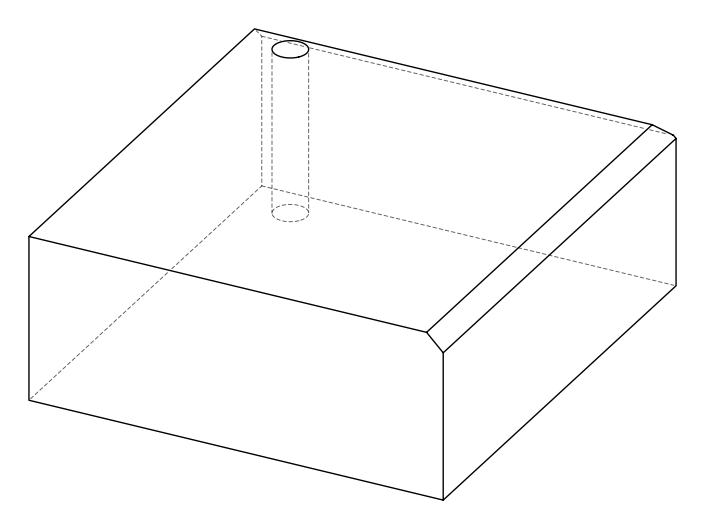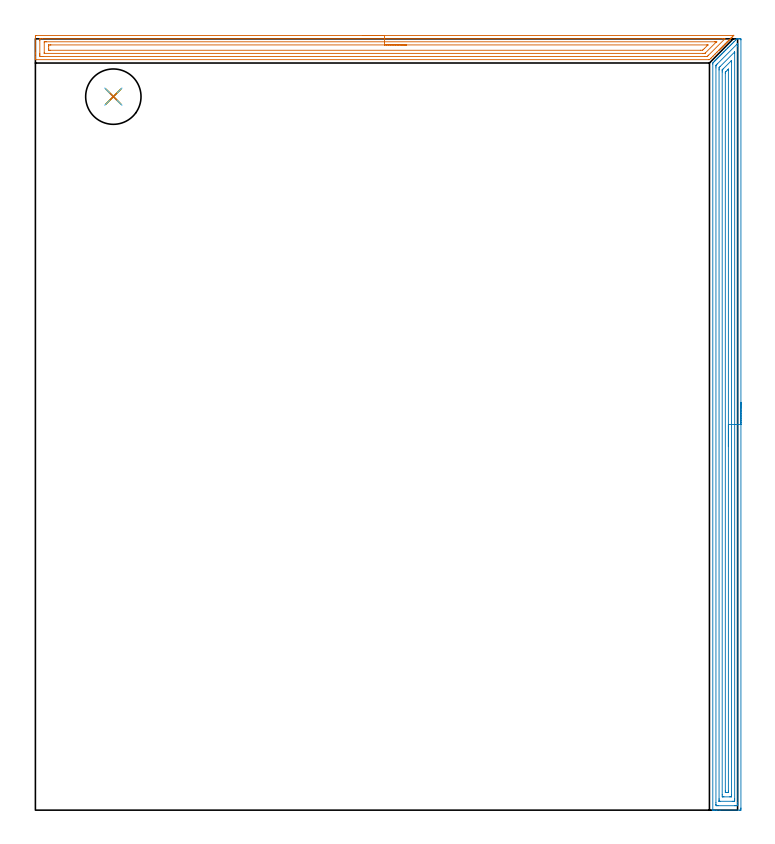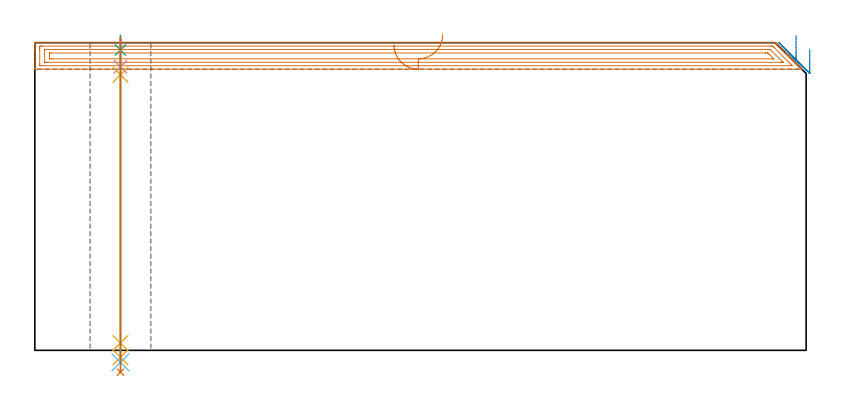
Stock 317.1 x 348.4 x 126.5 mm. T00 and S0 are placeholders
(PLAN: 7 operations, 5 tool changes, 25.9 min)
(1 AREA_MILL | FG_CHAMFER_SURFACE | UGT0205_001 | 10.19 min | 18843 mm3)
(2 AREA_MILL_1 | FG_CHAMFER_SURFACE_1 | UGT0205_001 | 13.98 min | 27547 mm3)
(3 SPOT_DRILL | STEP1HOLE | NXT0321_9005460120000 | 0.05 min | 182 mm3)
(4 DRILL_BLIND_HOLE_INTO_CENTER | STEP1HOLE | NXT0301_037 | 0.05 min | 240 mm3)
(5 GUN_DRILL_THROUGH_HOLE | STEP1HOLE | UGT0307_002 | 0.57 min | 3283 mm3)
(6 SPADE_DRILL_TO_ENLARGE_THROUGH_HOLE | STEP1HOLE | UGT0306_006 | 0.54 min | 20134 mm3)
(7 DRILL_TO_ENLARGE_THROUGH_HOLE | STEP1HOLE | UGT0301_059 | 0.55 min | 38211 mm3)
(TOOL UGT0205_001 | Chamfer Mill 20 x 3 x 45 deg. | D20 FL50 Z2)
(TOOL NXT0321_9005460120000 | NC Spot Drill, 142deg, 12mm, Carbide, Uncoated | D12 PA142 FL30 Z2)
(TOOL NXT0301_037 | Carbide Drill 6.6mm [860.1-0660-033A1-MM 2214] | D6.6 PA140 FL53 Z2)
(TOOL UGT0307_002 | Gun Drill 6 mm | D6 PA130 FL24 Z1)
(TOOL UGT0306_006 | Spade Drill 15.5mm | D15.5 PA132 FL10 Z2)
(TOOL UGT0301_059 | Twist Drill 25 mm | D25 PA118 FL160 Z2)
(OP 1 AREA_MILL)
G17 G21 G94 G90
T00 M6
G54
G17 G0 G90 X147.65 Y349.8 S1061 M3
G43 Z136.5 H0
Z125.6
G94 G1 X147.688 Z124.728 F250.
X147.802 Z123.864
X147.991 Z123.012
X148.253 Z122.18
X148.587 Z121.374
X148.99 Z120.6
X149.459 Z119.864
X149.99 Z119.172
X150.579 Z118.529
X151.222 Z117.94
X151.914 Z117.408
X152.65 Z116.94
X153.424 Z116.537
X154.23 Z116.203
X155.062 Z115.941
X155.914 Z115.752
X156.778 Z115.638
X157.65 Z115.6
X315.071
X315.291 Y349.797
X315.293 Y349.796 Z115.601
X315.291 Y349.79 Z115.607
X314.871 Y349.371 Z116.029
X314.742 Y349.24 Z116.157
X314.697 Y349.196 Z116.203
X314.49 Y348.989 Z116.41
X314.445 Y348.944 Z116.453
X314.399 Y348.899 Z116.5
X314.194 Y348.694 Z116.705
X314.149 Y348.648 Z116.749
X314.102 Y348.601 Z116.798
X313.899 Y348.398 Z117.001
X313.853 Y348.351 Z117.046
X313.804 Y348.304 Z117.095
X313.604 Y348.103 Z117.296
X313.556 Y348.055 Z117.342
X313.507 Y348.006 Z117.393
X313.308 Y347.808 Z117.591
X313.26 Y347.758 Z117.638
X313.209 Y347.709 Z117.69
X313.013 Y347.512 Z117.887
X312.963 Y347.462 Z117.935
X312.912 Y347.411 Z117.988
X312.718 Y347.217 Z118.182
X312.667 Y347.166 Z118.231
X312.614 Y347.114 Z118.285
X312.422 Y346.922 Z118.477
X312.371 Y346.869 Z118.528
X312.317 Y346.817 Z118.582
X312.127 Y346.626 Z118.773
X312.074 Y346.573 Z118.824
X312.02 Y346.519 Z118.88
X311.831 Y346.331 Z119.068
X311.778 Y346.277 Z119.12
X311.722 Y346.222 Z119.177
X311.536 Y346.036 Z119.363
X311.482 Y345.98 Z119.417
X311.425 Y345.924 Z119.475
X311.241 Y345.74 Z119.659
X311.185 Y345.684 Z119.713
X311.127 Y345.627 Z119.772
X310.945 Y345.445 Z119.954
X310.889 Y345.387 Z120.009
X310.83 Y345.329 Z120.07
X310.65 Y345.15 Z120.249
X310.592 Y345.091 Z120.306
X310.532 Y345.032 Z120.367
X310.355 Y344.854 Z120.545
X310.296 Y344.795 Z120.602
X310.235 Y344.735 Z120.664
X310.059 Y344.559 Z120.84
X310. Y344.498 Z120.898
X309.938 Y344.437 Z120.962
X309.764 Y344.263 Z121.136
X309.703 Y344.202 Z121.195
X309.64 Y344.14 Z121.259
X309.469 Y343.968 Z121.431
X309.407 Y343.905 Z121.491
X309.343 Y343.842 Z121.557
X309.173 Y343.673 Z121.726
X309.111 Y343.609 Z121.788
X309.045 Y343.545 Z121.854
X308.878 Y343.377 Z122.022
X308.814 Y343.313 Z122.084
X308.748 Y343.247 Z122.152
X308.582 Y343.082 Z122.317
X308.518 Y343.016 Z122.38
X307.831 Y342.331 Z123.069
X307.629 Y342.127 Z123.269
X306.951 Y341.451 Z123.949
X306.74 Y341.238 Z124.158
X306.071 Y340.571 Z124.829
X305.85 Y340.349 Z125.048
X305.191 Y339.691 Z125.708
X304.961 Y339.46 Z125.937
X304.492 Y338.992 Z126.406
X304.402 Y338.906 Z126.492
X303.989 Y338.9 Z126.5
X0.157
X0.01 Y338.903 Z126.488
X0.006 Y338.939 Z126.452
X0. Y339.295 Z126.105
Y339.722 Z125.678
Y340.349 Z125.046
Y341.551 Z123.846
Y342.127 Z123.267
Y349.24 Z116.157
X0.002 Y349.53 Z115.867
X0.01 Y349.792 Z115.606
X0.272 Y349.799 Z115.599
X157.65 Y349.8 Z115.6
Y348.386 Z117.014
X310.2
X311.094 Y348.384 Z117.016
X311.127 Y348.382 Z117.018
X311.389 Y348.351 Z117.049
X311.262 Y348.217 Z117.183
X311.127 Y348.077 Z117.323
X303.989 Y340.939 Z124.461
X303.691 Y340.645 Z124.755
X303.387 Y340.349 Z125.051
X303.128 Y340.317 Z125.083
X303.097 Y340.316 Z125.084
X302.239 Y340.314 Z125.086
X3.315
X2.422 Y340.315 Z125.085
X2.388 Y340.317 Z125.083
X2.01 Y340.349 Z125.051
X2.002 Y340.733 Z124.667
X2. Y341.238 Z124.162
Y341.625 Z123.775
Y347.462 Z117.938
X2.002 Y347.847 Z117.553
X2.01 Y348.351 Z117.049
X2.356 Y348.383 Z117.017
X2.388 Y348.385 Z117.015
X3.246 Y348.386 Z117.014
X157.65
Y346.972 Z118.428
X306.666 Y346.971 Z118.429
X307.159
X307.313 Y346.969 Z118.431
X307.558 Y346.965 Z118.435
Y346.962 Z118.438
Y346.959 Z118.441
X302.466 Y341.866 Z123.534
X302.377 Y341.779 Z123.621
X302.343 Y341.749 Z123.651
X302.324 Y341.735 Z123.665
X302.303 Y341.734 Z123.666
X302.204 Y341.731 Z123.669
X301.712 Y341.729 Z123.671
X301.312 Y341.728 Z123.672
X4.173 Y341.729 Z123.671
X4.039 Y341.73 Z123.67
X4.018 Y341.732 Z123.668
X4.013 Y341.734 Z123.666
X4.009 Y341.749 Z123.651
X4.003 Y341.84 Z123.56
X4.001 Y341.955 Z123.445
X4. Y342.127 Z123.273
X4.001 Y346.744 Z118.656
X4.007 Y346.917 Z118.483
X4.01 Y346.961 Z118.439
X4.025 Y346.965 Z118.435
X4.073 Y346.968 Z118.432
X4.173 Y346.97 Z118.43
X4.665 Y346.971 Z118.429
X5.065
X157.65 Y346.972 Z118.428
Y345.557 Z119.843
X303.224
X303.659 Y345.551 Z119.849
X303.686 Y345.55 Z119.85
X303.681 Y345.542 Z119.858
X303.649 Y345.503 Z119.897
X303.596 Y345.447 Z119.953
X302.057 Y343.905 Z121.495
X301.683 Y343.535 Z121.865
X301.312 Y343.17 Z122.23
X301.276 Y343.149 Z122.251
X301.248 Y343.147 Z122.253
X301.183 Y343.144 Z122.256
X300.42 Y343.143 Z122.257
X300.293
X6.723
X6.062 Y343.145 Z122.255
X6.025 Y343.147 Z122.253
X6.01 Y343.149 Z122.251
X6.008 Y343.168 Z122.232
X6.004 Y343.266 Z122.134
X6.001 Y343.465 Z121.935
X6. Y343.863 Z121.537
Y344.795 Z120.605
X6.002 Y345.218 Z120.182
X6.005 Y345.429 Z119.971
X6.01 Y345.534 Z119.866
X6.014 Y345.551 Z119.849
X6.034 Y345.553 Z119.847
X6.086 Y345.555 Z119.845
X6.85 Y345.557 Z119.843
X6.977
X157.65
X158.522 Z119.881
X159.387 Z119.995
X160.238 Z120.183
X161.07 Z120.446
X161.876 Z120.78
X162.65 Z121.182
X163.386 Z121.651
X164.078 Z122.182
X164.721 Z122.772
X165.31 Z123.415
X165.842 Z124.107
X166.31 Z124.843
X166.713 Z125.616
X167.047 Z126.422
X167.309 Z127.254
X167.498 Z128.106
X167.612 Z128.971
X167.65 Z129.843
G0 Z136.5
M5
M2
(OP 2 AREA_MILL_1)
G17 G21 G94 G90
T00 M6
G54
G17 G0 G90 X318.6 Y184.15 S1061 M3
G43 Z136.5 H0
Z123.8
G94 G1 Y184.112 Z122.928 F250.
Y183.998 Z122.064
Y183.809 Z121.212
Y183.547 Z120.38
Y183.213 Z119.574
Y182.81 Z118.8
Y182.341 Z118.064
Y181.81 Z117.372
Y181.221 Z116.729
Y180.578 Z116.14
Y179.886 Z115.609
Y179.15 Z115.14
Y178.376 Z114.737
Y177.57 Z114.403
Y176.738 Z114.141
Y175.886 Z113.952
Y175.022 Z113.838
Y174.15 Z113.8
Y0.957
X318.599 Y0.633 Z113.801
X318.594 Y0.069 Z113.804
X318.592 Y0.008 Z113.806
X318.033 Y0. Z114.365
X309.136 Z123.259
X307.726 Z124.67
X307.357 Z125.039
X306.617 Z125.782
X306.371 Z126.029
X305.949 Y0.008 Z126.443
X305.932 Y0.01 Z126.46
X305.904 Y0.068 Z126.49
X305.9 Y0.186 Z126.5
Y336.934
X305.907 Y337.401 Z126.493
X305.947 Y337.448 Z126.452
X306.467 Y337.969 Z125.929
X306.874 Y338.374 Z125.526
X306.925 Y338.425 Z125.475
X307.222 Y338.723 Z125.176
X307.357 Y338.858 Z125.04
X307.75 Y339.25 Z124.65
X307.855 Y339.355 Z124.545
X308.116 Y339.617 Z124.282
X308.246 Y339.748 Z124.15
X308.626 Y340.126 Z123.774
X308.759 Y340.259 Z123.641
X309.011 Y340.512 Z123.388
X309.136 Y340.638 Z123.26
X309.502 Y341.002 Z122.898
X309.662 Y341.163 Z122.737
X309.905 Y341.406 Z122.493
X310.026 Y341.528 Z122.37
X310.378 Y341.878 Z122.022
X310.566 Y342.067 Z121.833
X310.8 Y342.3 Z121.599
X310.915 Y342.417 Z121.481
X311.254 Y342.754 Z121.146
X311.47 Y342.97 Z120.929
X311.694 Y343.195 Z120.704
X311.805 Y343.307 Z120.591
X312.374 Y343.874 Z120.025
X312.588 Y344.089 Z119.81
X312.695 Y344.197 Z119.701
X313.14 Y344.64 Z119.26
X313.585 Y345.086 Z118.812
X314.029 Y345.53 Z118.37
X314.474 Y345.976 Z117.922
X314.919 Y346.419 Z117.48
X315.364 Y346.866 Z117.032
X315.57 Y347.071 Z116.829
X315.633 Y347.133 Z116.767
X316.254 Y347.755 Z116.142
X316.465 Y347.965 Z115.935
X316.509 Y348.009 Z115.891
X316.698 Y348.199 Z115.7
X316.766 Y348.263 Z115.633
X316.809 Y348.299 Z115.587
X317.143 Y348.3 Z115.254
X317.253 Z115.146
X318.033 Z114.362
X318.218 Z114.178
X318.402 Z113.994
X318.591 Y348.298 Z113.805
X318.596 Y348.114 Z113.804
X318.6 Y347.829 Z113.8
Y174.15
X317.186 Z115.214
Y3.274
X317.183 Y2.422 Z115.217
X317.181 Y2.384 Z115.219
X317.143 Y2.01 Z115.257
X316.671 Y2.003 Z115.729
X316.254 Y2.001 Z116.146
X315.783 Y2. Z116.617
X308.246 Y2.001 Z124.154
X307.773 Y2.003 Z124.627
X307.357 Y2.01 Z125.043
X307.319 Y2.422 Z125.081
X307.317 Y2.462 Z125.083
X307.314 Y3.316 Z125.086
Y335.188
X307.318 Y336.04 Z125.082
X307.32 Y336.077 Z125.08
X307.357 Y336.395 Z125.043
X307.622 Y336.667 Z124.778
X307.884 Y336.934 Z124.516
X316.829 Y345.878 Z115.571
X316.989 Y346.033 Z115.411
X317.143 Y346.182 Z115.257
X317.179 Y345.878 Z115.221
X317.182 Y345.839 Z115.218
X317.186 Y344.984 Z115.214
Y344.941
Y174.15
X315.771 Z116.629
Y5.105
X315.77 Y4.697 Z116.63
X315.767 Y4.211 Z116.633
X315.764 Y4.016 Z116.636
X315.569 Y4.005 Z116.831
X315.364 Y4.002 Z117.036
X314.684 Y4. Z117.716
X309.136 Y4.001 Z123.264
X308.927 Y4.003 Z123.473
X308.787 Y4.007 Z123.613
X308.741 Y4.01 Z123.659
X308.735 Y4.027 Z123.665
X308.733 Y4.074 Z123.667
X308.73 Y4.211 Z123.67
X308.729 Y4.62 Z123.671
X308.728 Y5.105 Z123.672
X308.729 Y334.251 Z123.671
X308.731 Y334.658 Z123.669
X308.736 Y335.145 Z123.664
X308.749 Y335.338 Z123.651
X308.845 Y335.438 Z123.555
X309.136 Y335.735 Z123.264
X315.7 Y342.3 Z116.7
X315.726 Y342.323 Z116.674
X315.745 Y342.337 Z116.655
X315.765 Y342.35 Z116.635
X315.768 Y342.327 Z116.632
X315.769 Y342.3 Z116.631
X315.771 Y342.069 Z116.629
Y341.891
Y174.15
X314.357 Z118.043
Y6.894
X314.353 Y6.122 Z118.047
X314.351 Y6.016 Z118.049
X314.251 Y6.01 Z118.149
X314.029 Y6.005 Z118.371
X313.585 Y6. Z118.815
X310.915 Z121.485
X310.471 Y6.005 Z121.929
X310.249 Y6.01 Z122.151
X310.15 Y6.015 Z122.25
X310.143 Y6.894 Z122.257
Y333.356
X310.147 Y334.129 Z122.253
X310.15 Y334.251 Z122.25
X310.154 Y334.294 Z122.246
X310.193 Y334.337 Z122.207
X310.264 Y334.413 Z122.136
X310.373 Y334.523 Z122.027
X310.508 Y334.66 Z121.892
X314.153 Y338.304 Z118.247
X314.234 Y338.383 Z118.166
X314.303 Y338.447 Z118.097
X314.343 Y338.483 Z118.057
X314.35 Y338.433 Z118.05
X314.356 Y337.947 Z118.044
X314.357 Y337.828 Z118.043
Y174.15
X312.943 Z119.457
Y8.683
X312.942 Y8.434 Z119.458
X312.939 Y8.184 Z119.461
X312.936 Y8.026 Z119.464
X312.864 Y8.01 Z119.536
X312.695 Y8.005 Z119.705
X312.483 Y8.001 Z119.917
X311.805 Z120.595
X311.591 Y8.003 Z120.809
X311.563 Y8.01 Z120.837
X311.561 Y8.015 Z120.839
X311.559 Y8.036 Z120.841
X311.557 Y8.683 Z120.843
Y8.932
Y332.711
X311.559 Y333.034 Z120.841
X311.562 Y333.195 Z120.838
X311.564 Y333.232 Z120.836
X311.577 Y333.267 Z120.823
X311.657 Y333.356 Z120.743
X311.73 Y333.431 Z120.67
X311.805 Y333.507 Z120.595
X312.622 Y334.324 Z119.778
X312.695 Y334.396 Z119.705
X312.768 Y334.467 Z119.632
X312.915 Y334.604 Z119.485
X312.938 Y334.624 Z119.462
X312.939 Y334.614 Z119.461
X312.941 Y334.571 Z119.459
X312.942 Y334.5 Z119.458
X312.943 Y334.251 Z119.457
Y174.15
Y173.278 Z119.495
Y172.413 Z119.609
Y171.562 Z119.798
Y170.73 Z120.06
Y169.924 Z120.394
Y169.15 Z120.797
Y168.414 Z121.265
Y167.722 Z121.796
Y167.079 Z122.386
Y166.49 Z123.029
Y165.958 Z123.721
Y165.49 Z124.457
Y165.087 Z125.231
Y164.753 Z126.037
Y164.491 Z126.869
Y164.302 Z127.72
Y164.188 Z128.585
Y164.15 Z129.457
G0 Z136.5
M5
M2
(OP 3 SPOT_DRILL)
G17 G21 G94 G90
T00 M6
G54
G17 G0 G90 X35.2 Y322.2 S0 M3
G43 Z136.5 H0
G94 G81 G98 Z123.5 F250. R129.5
G80
M5
M2
(OP 4 DRILL_BLIND_HOLE_INTO_CENTER)
G17 G21 G94 G90
T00 M6
G54
G17 G0 G90 X35.2 Y322.2 S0 M3
G43 Z136.5 H1
G94 G81 G98 Z116.6 F250. R128.5
G80
M5
M2
(OP 5 GUN_DRILL_THROUGH_HOLE)
G17 G21 G94 G90
T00 M6
G54
G17 G0 G90 X35.2 Y322.2 M8
G43 Z136.5 H0
Z123.692
S716 M3
G94 G1 Z113.293 F125. M26
G4 X.084
Z3. F250.
G4 X.084
Z-2.899 F125.
G4 X.084
M5
M9
G0 Z123.692
Z136.5
M2
(OP 6 SPADE_DRILL_TO_ENLARGE_THROUGH_HOLE)
G17 G21 G94 G90
T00 M6
G54
G17 G0 G90 X35.2 Y322.2 S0 M3
G43 Z136.5 H0
G94 G73 G98 Z-4.951 F250. Q14.606 R128.5
G80
M5
M2
(OP 7 DRILL_TO_ENLARGE_THROUGH_HOLE)
G17 G21 G94 G90
T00 M6
G54
G17 G0 G90 X35.2 Y322.2 S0 M3
G43 Z136.5 H0
G94 G73 G98 Z-9.011 F250. Q22.585 R128.5
G80
M5
M2
